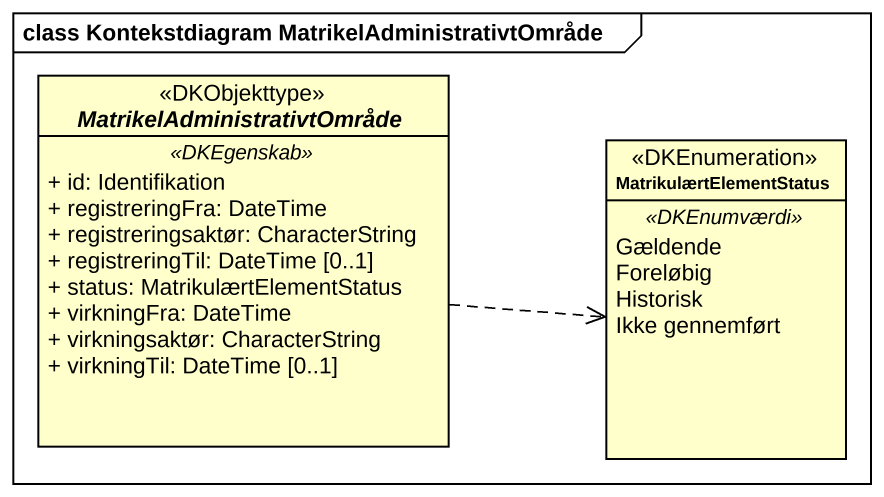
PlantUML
@startuml
mainframe class Kontekstdiagram MatrikelAdministrativtOmråde
hide circle
hide empty members
skinparam classAttributeIconSize 0
abstract class MatrikelAdministrativtOmråde <<DKObjekttype>> {
  .. <<DKEgenskab>> ..
  + id: Identifikation
  + registreringFra: DateTime
  + registreringsaktør: CharacterString
  + registreringTil: DateTime [0..1]
  + status: MatrikulærtElementStatus
  + virkningFra: DateTime
  + virkningsaktør: CharacterString
  + virkningTil: DateTime [0..1]
}
enum MatrikulærtElementStatus <<DKEnumeration>> {
  .. <<DKEnumværdi>> ..
  Gældende
  Foreløbig
  Historisk
  Ikke gennemført
}
MatrikelAdministrativtOmråde .right.> MatrikulærtElementStatus
@enduml
